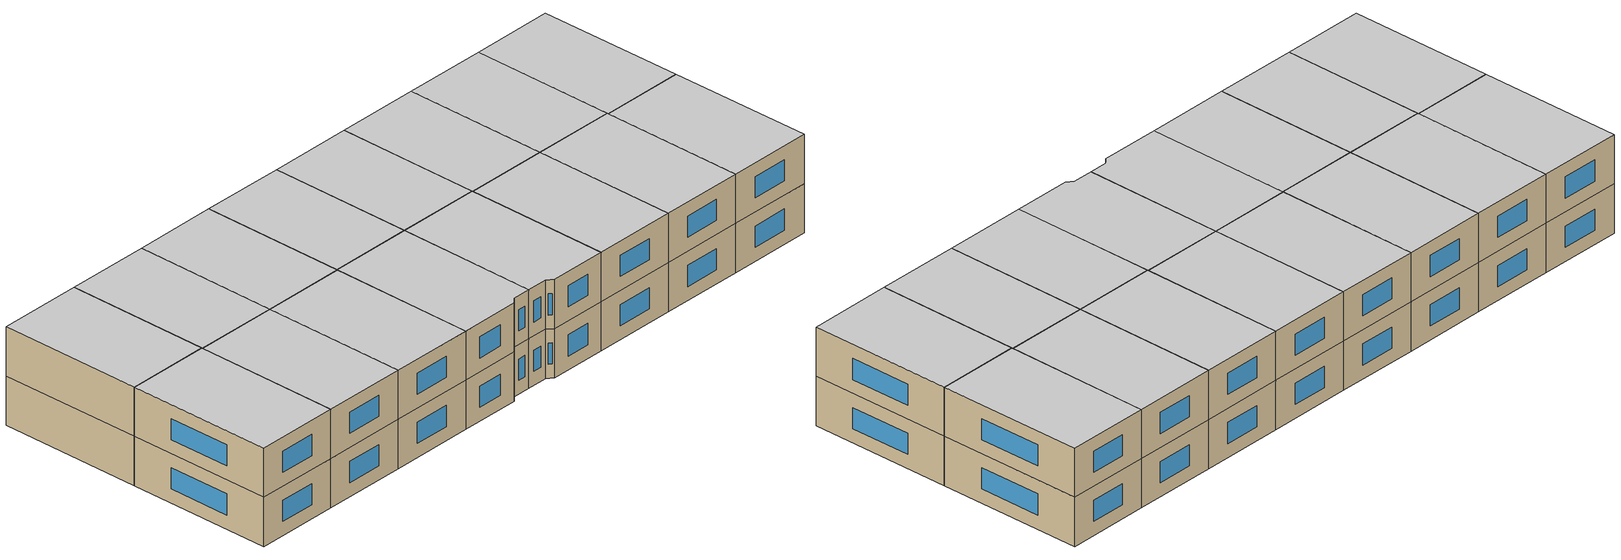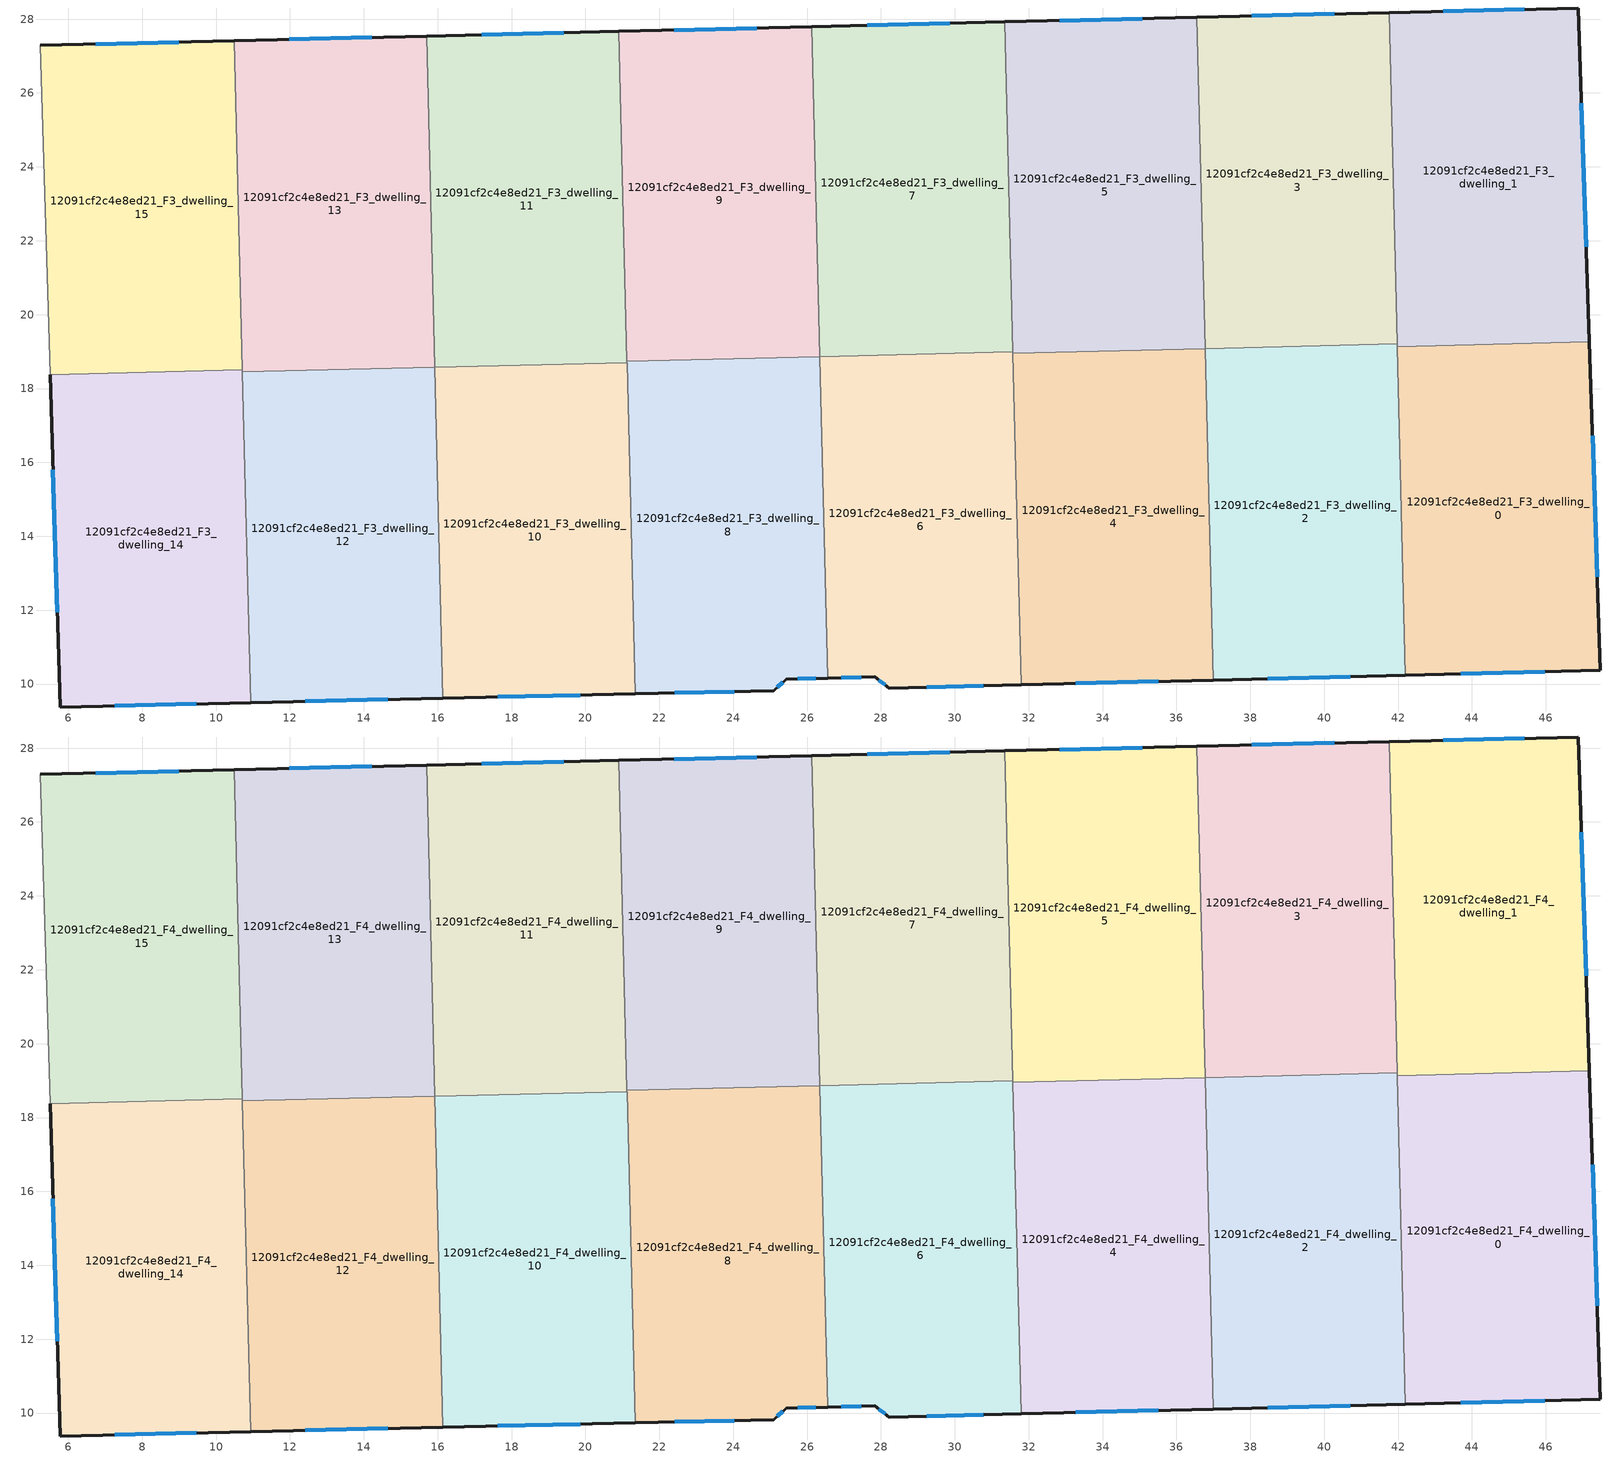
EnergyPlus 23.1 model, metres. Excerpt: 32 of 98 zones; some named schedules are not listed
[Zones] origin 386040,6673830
12091cf2c4e8ed21_F3_dwelling_0
 floor to 12091cf2c4e8ed21_F2_dwelling_0 (EU_floor_Construction): 47.18,19.26 47.48,10.37 42.19,10.24 41.97,19.13 z9
 wall outside (EU_wall_Construction): 42.19,10.24 47.48,10.37 47.18,19.26 z9:12
 wall to 12091cf2c4e8ed21_F3_dwelling_1 (EU_wall_Construction): 47.18,19.26 41.97,19.13 z9:12
 wall to 12091cf2c4e8ed21_F3_dwelling_2 (EU_wall_Construction): 41.97,19.13 42.19,10.24 z9:12
 window (EU_Window_Construction): 47.39,12.91 47.26,16.72 / 43.7,10.27 45.97,10.33 z9.86:11.14
12091cf2c4e8ed21_F3_dwelling_1
 floor to 12091cf2c4e8ed21_F2_dwelling_1 (EU_floor_Construction): 46.87,28.3 47.18,19.26 41.97,19.13 41.76,28.18 z9
 wall outside (EU_wall_Construction): 47.18,19.26 46.87,28.3 41.76,28.18 z9:12
 wall to 12091cf2c4e8ed21_F3_dwelling_3 (EU_wall_Construction): 41.76,28.18 41.97,19.21 z9:12
 wall to 12091cf2c4e8ed21_F3_dwelling_2 (EU_wall_Construction): 41.97,19.21 41.98,19.13 z9:12
 window (EU_Window_Construction): 47.09,21.84 46.96,25.72 / 45.41,28.27 43.22,28.21 z9.86:11.14
12091cf2c4e8ed21_F3_dwelling_10
 floor to 12091cf2c4e8ed21_F2_dwelling_10 (EU_floor_Construction): 21.12,18.7 21.34,9.74 16.14,9.62 15.92,18.58 z9
 wall outside (EU_wall_Construction): 16.14,9.62 21.34,9.74 z9:12
 wall to 12091cf2c4e8ed21_F3_dwelling_11 (EU_wall_Construction): 21.12,18.7 15.92,18.58 z9:12
 wall to 12091cf2c4e8ed21_F3_dwelling_12 (EU_wall_Construction): 15.92,18.58 16.14,9.62 z9:12
 wall to 12091cf2c4e8ed21_F3_dwelling_8 (EU_wall_Construction): 21.34,9.74 21.12,18.7 z9:12
 window (EU_Window_Construction): 17.63,9.65 19.86,9.7 z9.86:11.14
12091cf2c4e8ed21_F3_dwelling_11
 floor to 12091cf2c4e8ed21_F2_dwelling_11 (EU_floor_Construction): 20.91,27.67 21.12,18.7 15.92,18.58 15.7,27.54 z9
 wall outside (EU_wall_Construction): 20.91,27.67 15.7,27.54 z9:12
 wall to 12091cf2c4e8ed21_F3_dwelling_9 (EU_wall_Construction): 21.12,18.74 20.91,27.67 z9:12
 wall to 12091cf2c4e8ed21_F3_dwelling_13 (EU_wall_Construction): 15.7,27.54 15.92,18.58 z9:12
 wall to 12091cf2c4e8ed21_F3_dwelling_8 (EU_wall_Construction): 21.12,18.7 21.12,18.74 z9:12
 window (EU_Window_Construction): 19.42,27.63 17.19,27.58 z9.86:11.14
12091cf2c4e8ed21_F3_dwelling_12
 floor to 12091cf2c4e8ed21_F2_dwelling_12 (EU_floor_Construction): 15.92,18.58 16.14,9.62 10.93,9.5 10.71,18.45 z9
 wall outside (EU_wall_Construction): 10.93,9.5 16.14,9.62 z9:12
 wall to 12091cf2c4e8ed21_F3_dwelling_13 (EU_wall_Construction): 15.92,18.58 10.71,18.45 z9:12
 wall to 12091cf2c4e8ed21_F3_dwelling_14 (EU_wall_Construction): 10.71,18.45 10.93,9.5 z9:12
 window (EU_Window_Construction): 12.42,9.53 14.65,9.58 z9.86:11.14
12091cf2c4e8ed21_F3_dwelling_13
 floor to 12091cf2c4e8ed21_F2_dwelling_13 (EU_floor_Construction): 15.7,27.54 15.92,18.58 10.71,18.45 10.5,27.41 z9
 wall outside (EU_wall_Construction): 15.7,27.54 10.5,27.41 z9:12
 wall to 12091cf2c4e8ed21_F3_dwelling_15 (EU_wall_Construction): 10.5,27.41 10.71,18.5 z9:12
 wall to 12091cf2c4e8ed21_F3_dwelling_14 (EU_wall_Construction): 10.71,18.5 10.71,18.45 z9:12
 window (EU_Window_Construction): 14.21,27.5 11.98,27.45 z9.86:11.14
12091cf2c4e8ed21_F3_dwelling_14
 floor to 12091cf2c4e8ed21_F2_dwelling_14 (EU_floor_Construction): 10.71,18.5 10.93,9.5 5.78,9.38 5.51,18.38 z9
 wall outside (EU_wall_Construction): 5.51,18.38 5.78,9.38 10.93,9.5 z9:12
 wall to 12091cf2c4e8ed21_F3_dwelling_15 (EU_wall_Construction): 10.71,18.5 5.51,18.38 z9:12
 window (EU_Window_Construction): 5.58,15.81 5.7,11.95 / 7.25,9.41 9.46,9.46 z9.86:11.14
12091cf2c4e8ed21_F3_dwelling_15
 floor to 12091cf2c4e8ed21_F2_dwelling_15 (EU_floor_Construction): 10.5,27.41 10.71,18.5 5.51,18.38 5.23,27.29 z9
 wall outside (EU_wall_Construction): 10.5,27.41 5.23,27.29 z9:12
 wall adiabatic (EU_wall_Construction): 5.23,27.29 5.51,18.38 z9:12
 window (EU_Window_Construction): 8.99,27.38 6.74,27.32 z9.86:11.14
12091cf2c4e8ed21_F3_dwelling_2
 floor to 12091cf2c4e8ed21_F2_dwelling_2 (EU_floor_Construction): 41.97,19.21 42.19,10.24 36.99,10.11 36.77,19.08 z9
 wall outside (EU_wall_Construction): 36.99,10.11 42.19,10.24 z9:12
 wall to 12091cf2c4e8ed21_F3_dwelling_3 (EU_wall_Construction): 41.97,19.21 36.77,19.08 z9:12
 wall to 12091cf2c4e8ed21_F3_dwelling_4 (EU_wall_Construction): 36.77,19.08 36.99,10.11 z9:12
 window (EU_Window_Construction): 38.48,10.14 40.71,10.2 z9.86:11.14
12091cf2c4e8ed21_F3_dwelling_3
 floor to 12091cf2c4e8ed21_F2_dwelling_3 (EU_floor_Construction): 41.76,28.18 41.97,19.21 36.77,19.08 36.55,28.05 z9
 wall outside (EU_wall_Construction): 41.76,28.18 36.55,28.05 z9:12
 wall to 12091cf2c4e8ed21_F3_dwelling_5 (EU_wall_Construction): 36.55,28.05 36.77,19.08 z9:12
 window (EU_Window_Construction): 40.27,28.14 38.04,28.09 z9.86:11.14
12091cf2c4e8ed21_F3_dwelling_4
 floor to 12091cf2c4e8ed21_F2_dwelling_4 (EU_floor_Construction): 36.77,19.08 36.99,10.11 31.79,9.98 31.57,18.95 z9
 wall outside (EU_wall_Construction): 31.79,9.98 36.99,10.11 z9:12
 wall to 12091cf2c4e8ed21_F3_dwelling_5 (EU_wall_Construction): 36.77,19.08 31.57,18.95 z9:12
 wall to 12091cf2c4e8ed21_F3_dwelling_6 (EU_wall_Construction): 31.57,18.95 31.79,9.98 z9:12
 window (EU_Window_Construction): 33.28,10.02 35.51,10.07 z9.86:11.14
12091cf2c4e8ed21_F3_dwelling_5
 floor to 12091cf2c4e8ed21_F2_dwelling_5 (EU_floor_Construction): 36.55,28.05 36.77,19.08 31.57,18.95 31.35,27.92 z9
 wall outside (EU_wall_Construction): 36.55,28.05 31.35,27.92 z9:12
 wall to 12091cf2c4e8ed21_F3_dwelling_7 (EU_wall_Construction): 31.35,27.92 31.57,18.99 z9:12
 wall to 12091cf2c4e8ed21_F3_dwelling_6 (EU_wall_Construction): 31.57,18.99 31.57,18.95 z9:12
 window (EU_Window_Construction): 35.07,28.01 32.84,27.96 z9.86:11.14
12091cf2c4e8ed21_F3_dwelling_6
 floor to 12091cf2c4e8ed21_F2_dwelling_6 (EU_floor_Construction): 31.57,18.99 31.79,9.98 28.22,9.89 27.84,10.19 26.56,10.16 26.35,18.87 z9
 wall outside (EU_wall_Construction): 26.56,10.16 27.84,10.19 28.22,9.89 31.79,9.98 z9:12
 wall to 12091cf2c4e8ed21_F3_dwelling_7 (EU_wall_Construction): 31.57,18.99 26.35,18.87 z9:12
 wall to 12091cf2c4e8ed21_F3_dwelling_8 (EU_wall_Construction): 26.35,18.87 26.56,10.16 z9:12
 window (EU_Window_Construction): 27.95,10.11 28.11,9.98 / 26.92,10.17 27.47,10.18 / 29.24,9.91 30.77,9.95 z9.86:11.14
12091cf2c4e8ed21_F3_dwelling_7
 floor to 12091cf2c4e8ed21_F2_dwelling_7 (EU_floor_Construction): 31.35,27.92 31.57,18.99 26.35,18.87 26.13,27.79 z9
 wall outside (EU_wall_Construction): 31.35,27.92 26.13,27.79 z9:12
 wall to 12091cf2c4e8ed21_F3_dwelling_9 (EU_wall_Construction): 26.13,27.79 26.35,18.87 z9:12
 window (EU_Window_Construction): 29.86,27.89 27.62,27.83 z9.86:11.14
12091cf2c4e8ed21_F3_dwelling_8
 floor to 12091cf2c4e8ed21_F2_dwelling_8 (EU_floor_Construction): 26.35,18.87 26.56,10.16 25.43,10.13 25.1,9.82 21.34,9.74 21.12,18.74 z9
 wall outside (EU_wall_Construction): 21.34,9.74 25.1,9.82 25.43,10.13 26.56,10.16 z9:12
 wall to 12091cf2c4e8ed21_F3_dwelling_9 (EU_wall_Construction): 26.35,18.87 21.12,18.74 z9:12
 window (EU_Window_Construction): 25.2,9.91 25.34,10.04 / 22.42,9.76 24.03,9.8 / 25.75,10.14 26.24,10.15 z9.86:11.14
12091cf2c4e8ed21_F3_dwelling_9
 floor to 12091cf2c4e8ed21_F2_dwelling_9 (EU_floor_Construction): 26.13,27.79 26.35,18.87 21.12,18.74 20.91,27.67 z9
 wall outside (EU_wall_Construction): 26.13,27.79 20.91,27.67 z9:12
 window (EU_Window_Construction): 24.64,27.76 22.4,27.7 z9.86:11.14
12091cf2c4e8ed21_F4_dwelling_0
 floor to 12091cf2c4e8ed21_F3_dwelling_0 (EU_floor_Construction): 47.18,19.26 47.48,10.37 42.19,10.24 41.97,19.13 z12
 wall outside (EU_wall_Construction): 42.19,10.24 47.48,10.37 47.18,19.26 z12:15
 wall to 12091cf2c4e8ed21_F4_dwelling_1 (EU_wall_Construction): 47.18,19.26 41.97,19.13 z12:15
 wall to 12091cf2c4e8ed21_F4_dwelling_2 (EU_wall_Construction): 41.97,19.13 42.19,10.24 z12:15
 window (EU_Window_Construction): 47.39,12.91 47.26,16.72 / 43.7,10.27 45.97,10.33 z12.86:14.14
 ceiling to 12091cf2c4e8ed21_F5_dwelling_0 (EU_floor_Construction): 47.48,10.37 47.18,19.26 41.97,19.13 42.19,10.24 z15
12091cf2c4e8ed21_F4_dwelling_1
 floor to 12091cf2c4e8ed21_F3_dwelling_1 (EU_floor_Construction): 46.87,28.3 47.18,19.26 41.97,19.13 41.76,28.18 z12
 wall outside (EU_wall_Construction): 47.18,19.26 46.87,28.3 41.76,28.18 z12:15
 wall to 12091cf2c4e8ed21_F4_dwelling_3 (EU_wall_Construction): 41.76,28.18 41.97,19.21 z12:15
 wall to 12091cf2c4e8ed21_F4_dwelling_2 (EU_wall_Construction): 41.97,19.21 41.98,19.13 z12:15
 window (EU_Window_Construction): 47.09,21.84 46.96,25.72 / 45.41,28.27 43.22,28.21 z12.86:14.14
 ceiling to 12091cf2c4e8ed21_F5_dwelling_1 (EU_floor_Construction): 47.18,19.26 46.87,28.3 41.76,28.18 41.97,19.13 z15
12091cf2c4e8ed21_F4_dwelling_10
 floor to 12091cf2c4e8ed21_F3_dwelling_10 (EU_floor_Construction): 21.12,18.7 21.34,9.74 16.14,9.62 15.92,18.58 z12
 wall outside (EU_wall_Construction): 16.14,9.62 21.34,9.74 z12:15
 wall to 12091cf2c4e8ed21_F4_dwelling_11 (EU_wall_Construction): 21.12,18.7 15.92,18.58 z12:15
 wall to 12091cf2c4e8ed21_F4_dwelling_12 (EU_wall_Construction): 15.92,18.58 16.14,9.62 z12:15
 wall to 12091cf2c4e8ed21_F4_dwelling_8 (EU_wall_Construction): 21.34,9.74 21.12,18.7 z12:15
 window (EU_Window_Construction): 17.63,9.65 19.86,9.7 z12.86:14.14
 ceiling to 12091cf2c4e8ed21_F5_dwelling_10 (EU_floor_Construction): 21.34,9.74 21.12,18.7 15.92,18.58 16.14,9.62 z15
12091cf2c4e8ed21_F4_dwelling_11
 floor to 12091cf2c4e8ed21_F3_dwelling_11 (EU_floor_Construction): 20.91,27.67 21.12,18.7 15.92,18.58 15.7,27.54 z12
 wall outside (EU_wall_Construction): 20.91,27.67 15.7,27.54 z12:15
 wall to 12091cf2c4e8ed21_F4_dwelling_9 (EU_wall_Construction): 21.12,18.74 20.91,27.67 z12:15
 wall to 12091cf2c4e8ed21_F4_dwelling_13 (EU_wall_Construction): 15.7,27.54 15.92,18.58 z12:15
 wall to 12091cf2c4e8ed21_F4_dwelling_8 (EU_wall_Construction): 21.12,18.7 21.12,18.74 z12:15
 window (EU_Window_Construction): 19.42,27.63 17.19,27.58 z12.86:14.14
 ceiling to 12091cf2c4e8ed21_F5_dwelling_11 (EU_floor_Construction): 21.12,18.7 20.91,27.67 15.7,27.54 15.92,18.58 z15
12091cf2c4e8ed21_F4_dwelling_12
 floor to 12091cf2c4e8ed21_F3_dwelling_12 (EU_floor_Construction): 15.92,18.58 16.14,9.62 10.93,9.5 10.71,18.45 z12
 wall outside (EU_wall_Construction): 10.93,9.5 16.14,9.62 z12:15
 wall to 12091cf2c4e8ed21_F4_dwelling_13 (EU_wall_Construction): 15.92,18.58 10.71,18.45 z12:15
 wall to 12091cf2c4e8ed21_F4_dwelling_14 (EU_wall_Construction): 10.71,18.45 10.93,9.5 z12:15
 window (EU_Window_Construction): 12.42,9.53 14.65,9.58 z12.86:14.14
 ceiling to 12091cf2c4e8ed21_F5_dwelling_12 (EU_floor_Construction): 16.14,9.62 15.92,18.58 10.71,18.45 10.93,9.5 z15
12091cf2c4e8ed21_F4_dwelling_13
 floor to 12091cf2c4e8ed21_F3_dwelling_13 (EU_floor_Construction): 15.7,27.54 15.92,18.58 10.71,18.45 10.5,27.41 z12
 wall outside (EU_wall_Construction): 15.7,27.54 10.5,27.41 z12:15
 wall to 12091cf2c4e8ed21_F4_dwelling_15 (EU_wall_Construction): 10.5,27.41 10.71,18.5 z12:15
 wall to 12091cf2c4e8ed21_F4_dwelling_14 (EU_wall_Construction): 10.71,18.5 10.71,18.45 z12:15
 window (EU_Window_Construction): 14.21,27.5 11.98,27.45 z12.86:14.14
 ceiling to 12091cf2c4e8ed21_F5_dwelling_13 (EU_floor_Construction): 15.92,18.58 15.7,27.54 10.5,27.41 10.71,18.45 z15
12091cf2c4e8ed21_F4_dwelling_14
 floor to 12091cf2c4e8ed21_F3_dwelling_14 (EU_floor_Construction): 10.71,18.5 10.93,9.5 5.78,9.38 5.51,18.38 z12
 wall outside (EU_wall_Construction): 5.51,18.38 5.78,9.38 10.93,9.5 z12:15
 wall to 12091cf2c4e8ed21_F4_dwelling_15 (EU_wall_Construction): 10.71,18.5 5.51,18.38 z12:15
 window (EU_Window_Construction): 5.58,15.81 5.7,11.95 / 7.25,9.41 9.46,9.46 z12.86:14.14
 ceiling to 12091cf2c4e8ed21_F5_dwelling_14 (EU_floor_Construction): 10.93,9.5 10.71,18.5 5.51,18.38 5.78,9.38 z15
12091cf2c4e8ed21_F4_dwelling_15
 floor to 12091cf2c4e8ed21_F3_dwelling_15 (EU_floor_Construction): 10.5,27.41 10.71,18.5 5.51,18.38 5.23,27.29 z12
 wall outside (EU_wall_Construction): 10.5,27.41 5.23,27.29 z12:15
 wall adiabatic (EU_wall_Construction): 5.23,27.29 5.51,18.38 z12:15
 window (EU_Window_Construction): 8.99,27.38 6.74,27.32 z12.86:14.14
 ceiling to 12091cf2c4e8ed21_F5_dwelling_15 (EU_floor_Construction): 10.71,18.5 10.5,27.41 5.23,27.29 5.51,18.38 z15
12091cf2c4e8ed21_F4_dwelling_2
 floor to 12091cf2c4e8ed21_F3_dwelling_2 (EU_floor_Construction): 41.97,19.21 42.19,10.24 36.99,10.11 36.77,19.08 z12
 wall outside (EU_wall_Construction): 36.99,10.11 42.19,10.24 z12:15
 wall to 12091cf2c4e8ed21_F4_dwelling_3 (EU_wall_Construction): 41.97,19.21 36.77,19.08 z12:15
 wall to 12091cf2c4e8ed21_F4_dwelling_4 (EU_wall_Construction): 36.77,19.08 36.99,10.11 z12:15
 window (EU_Window_Construction): 38.48,10.14 40.71,10.2 z12.86:14.14
 ceiling to 12091cf2c4e8ed21_F5_dwelling_2 (EU_floor_Construction): 42.19,10.24 41.97,19.21 36.77,19.08 36.99,10.11 z15
12091cf2c4e8ed21_F4_dwelling_3
 floor to 12091cf2c4e8ed21_F3_dwelling_3 (EU_floor_Construction): 41.76,28.18 41.97,19.21 36.77,19.08 36.55,28.05 z12
 wall outside (EU_wall_Construction): 41.76,28.18 36.55,28.05 z12:15
 wall to 12091cf2c4e8ed21_F4_dwelling_5 (EU_wall_Construction): 36.55,28.05 36.77,19.08 z12:15
 window (EU_Window_Construction): 40.27,28.14 38.04,28.09 z12.86:14.14
 ceiling to 12091cf2c4e8ed21_F5_dwelling_3 (EU_floor_Construction): 41.97,19.21 41.76,28.18 36.55,28.05 36.77,19.08 z15
12091cf2c4e8ed21_F4_dwelling_4
 floor to 12091cf2c4e8ed21_F3_dwelling_4 (EU_floor_Construction): 36.77,19.08 36.99,10.11 31.79,9.98 31.57,18.95 z12
 wall outside (EU_wall_Construction): 31.79,9.98 36.99,10.11 z12:15
 wall to 12091cf2c4e8ed21_F4_dwelling_5 (EU_wall_Construction): 36.77,19.08 31.57,18.95 z12:15
 wall to 12091cf2c4e8ed21_F4_dwelling_6 (EU_wall_Construction): 31.57,18.95 31.79,9.98 z12:15
 window (EU_Window_Construction): 33.28,10.02 35.51,10.07 z12.86:14.14
 ceiling to 12091cf2c4e8ed21_F5_dwelling_4 (EU_floor_Construction): 36.99,10.11 36.77,19.08 31.57,18.95 31.79,9.98 z15
12091cf2c4e8ed21_F4_dwelling_5
 floor to 12091cf2c4e8ed21_F3_dwelling_5 (EU_floor_Construction): 36.55,28.05 36.77,19.08 31.57,18.95 31.35,27.92 z12
 wall outside (EU_wall_Construction): 36.55,28.05 31.35,27.92 z12:15
 wall to 12091cf2c4e8ed21_F4_dwelling_7 (EU_wall_Construction): 31.35,27.92 31.57,18.99 z12:15
 wall to 12091cf2c4e8ed21_F4_dwelling_6 (EU_wall_Construction): 31.57,18.99 31.57,18.95 z12:15
 window (EU_Window_Construction): 35.07,28.01 32.84,27.96 z12.86:14.14
 ceiling to 12091cf2c4e8ed21_F5_dwelling_5 (EU_floor_Construction): 36.77,19.08 36.55,28.05 31.35,27.92 31.57,18.95 z15
12091cf2c4e8ed21_F4_dwelling_6
 floor to 12091cf2c4e8ed21_F3_dwelling_6 (EU_floor_Construction): 31.57,18.99 31.79,9.98 28.22,9.89 27.84,10.19 26.56,10.16 26.35,18.87 z12
 wall outside (EU_wall_Construction): 26.56,10.16 27.84,10.19 28.22,9.89 31.79,9.98 z12:15
 wall to 12091cf2c4e8ed21_F4_dwelling_7 (EU_wall_Construction): 31.57,18.99 26.35,18.87 z12:15
 wall to 12091cf2c4e8ed21_F4_dwelling_8 (EU_wall_Construction): 26.35,18.87 26.56,10.16 z12:15
 window (EU_Window_Construction): 27.95,10.11 28.11,9.98 / 26.92,10.17 27.47,10.18 / 29.24,9.91 30.77,9.95 z12.86:14.14
 ceiling to 12091cf2c4e8ed21_F5_dwelling_6 (EU_floor_Construction): 31.79,9.98 31.57,18.99 26.35,18.87 26.56,10.16 27.84,10.19 28.22,9.89 z15
12091cf2c4e8ed21_F4_dwelling_7
 floor to 12091cf2c4e8ed21_F3_dwelling_7 (EU_floor_Construction): 31.35,27.92 31.57,18.99 26.35,18.87 26.13,27.79 z12
 wall outside (EU_wall_Construction): 31.35,27.92 26.13,27.79 z12:15
 wall to 12091cf2c4e8ed21_F4_dwelling_9 (EU_wall_Construction): 26.13,27.79 26.35,18.87 z12:15
 window (EU_Window_Construction): 29.86,27.89 27.62,27.83 z12.86:14.14
 ceiling to 12091cf2c4e8ed21_F5_dwelling_7 (EU_floor_Construction): 31.57,18.99 31.35,27.92 26.13,27.79 26.35,18.87 z15
12091cf2c4e8ed21_F4_dwelling_8
 floor to 12091cf2c4e8ed21_F3_dwelling_8 (EU_floor_Construction): 26.35,18.87 26.56,10.16 25.43,10.13 25.1,9.82 21.34,9.74 21.12,18.74 z12
 wall outside (EU_wall_Construction): 21.34,9.74 25.1,9.82 25.43,10.13 26.56,10.16 z12:15
 wall to 12091cf2c4e8ed21_F4_dwelling_9 (EU_wall_Construction): 26.35,18.87 21.12,18.74 z12:15
 window (EU_Window_Construction): 25.2,9.91 25.34,10.04 / 22.42,9.76 24.03,9.8 / 25.75,10.14 26.24,10.15 z12.86:14.14
 ceiling to 12091cf2c4e8ed21_F5_dwelling_8 (EU_floor_Construction): 26.56,10.16 26.35,18.87 21.12,18.74 21.34,9.74 25.1,9.82 25.43,10.13 z15
12091cf2c4e8ed21_F4_dwelling_9
 floor to 12091cf2c4e8ed21_F3_dwelling_9 (EU_floor_Construction): 26.13,27.79 26.35,18.87 21.12,18.74 20.91,27.67 z12
 wall outside (EU_wall_Construction): 26.13,27.79 20.91,27.67 z12:15
 window (EU_Window_Construction): 24.64,27.76 22.4,27.7 z12.86:14.14
 ceiling to 12091cf2c4e8ed21_F5_dwelling_9 (EU_floor_Construction): 26.35,18.87 26.13,27.79 20.91,27.67 21.12,18.74 z15
[Building]
EU S2 Campaign: North Axis=0; Terrain=City; Solar Distribution=FullExterior
[Site:Location]
Helsinki-Vantaa.AP: Latitude=60.317; Longitude=24.963; Time Zone=2; Elevation=54.6
[SizingPeriod:WeatherFileDays]
AnnualSizingPeriod: Begin Month=1; Begin Day of Month=1; End Month=12; End Day of Month=31; Day of Week for Start Day=Monday; Use Weather File Daylight Saving Period=No; Use Weather File Rain and Snow Indicators=No
[MATERIAL]
EU_InternalMass_Material: Roughness=MediumRough; Thickness=0.1; Conductivity=1; Density=1800; Specific Heat=900; Thermal Absorptance=0.9; Solar Absorptance=0.7; Visible Absorptance=0.7
[MATERIAL:NOMASS] Roughness=MediumRough; Thermal Absorptance=0.9; Solar Absorptance=0.7; Visible Absorptance=0.7
Name | Thermal Resistance
EU_wall_NoMass | 1.10183
EU_floor_NoMass | 1.70606
[WINDOWMATERIAL:SIMPLEGLAZINGSYSTEM]
EU_Window_SimpleGlazing: UFactor=3.11035; Solar Heat Gain Coefficient=0.8; Visible Transmittance=0.8
[CONSTRUCTION]
EU_wall_Construction: EU_wall_NoMass
EU_floor_Construction: EU_floor_NoMass
EU_Window_Construction: EU_Window_SimpleGlazing
EU_InternalMass_Construction: EU_InternalMass_Material
[ZONE] Type=1; Multiplier=1; Ceiling Height=autocalculate; Floor Area=autocalculate; Part of Total Floor Area=Yes
Name | Volume
12091cf2c4e8ed21_F3_dwelling_0; 12091cf2c4e8ed21_F4_dwelling_0 | 140.047
12091cf2c4e8ed21_F3_dwelling_1; 12091cf2c4e8ed21_F4_dwelling_1; 12091cf2c4e8ed21_F3_dwelling_10; 12091cf2c4e8ed21_F4_dwelling_10 | 140.049
12091cf2c4e8ed21_F3_dwelling_11; 12091cf2c4e8ed21_F4_dwelling_11 | 140.03
12091cf2c4e8ed21_F3_dwelling_12; 12091cf2c4e8ed21_F4_dwelling_12 | 140.055
12091cf2c4e8ed21_F3_dwelling_13; 12091cf2c4e8ed21_F4_dwelling_13 | 140.035
12091cf2c4e8ed21_F3_dwelling_14; 12091cf2c4e8ed21_F4_dwelling_14; 12091cf2c4e8ed21_F3_dwelling_2; 12091cf2c4e8ed21_F4_dwelling_2 | 140.029
12091cf2c4e8ed21_F3_dwelling_15; 12091cf2c4e8ed21_F4_dwelling_15; 12091cf2c4e8ed21_F3_dwelling_5; 12091cf2c4e8ed21_F4_dwelling_5; 12091cf2c4e8ed21_F3_dwelling_7; 12091cf2c4e8ed21_F4_dwelling_7; 12091cf2c4e8ed21_F3_dwelling_8; 12091cf2c4e8ed21_F4_dwelling_8 | 140.032
12091cf2c4e8ed21_F3_dwelling_3; 12091cf2c4e8ed21_F4_dwelling_3 | 140.05
12091cf2c4e8ed21_F3_dwelling_4; 12091cf2c4e8ed21_F4_dwelling_4 | 140.039
12091cf2c4e8ed21_F3_dwelling_6; 12091cf2c4e8ed21_F4_dwelling_6 | 140.034
12091cf2c4e8ed21_F3_dwelling_9; 12091cf2c4e8ed21_F4_dwelling_9 | 140.042
[INTERNALMASS] Construction=EU_InternalMass_Construction
Name | Zone or ZoneList | Surface Area
12091cf2c4e8ed21_F3_dwelling_0_EU_InternalMass | 12091cf2c4e8ed21_F3_dwelling_0 | 46.6823
12091cf2c4e8ed21_F3_dwelling_1_EU_InternalMass | 12091cf2c4e8ed21_F3_dwelling_1 | 46.6838
12091cf2c4e8ed21_F3_dwelling_2_EU_InternalMass | 12091cf2c4e8ed21_F3_dwelling_2 | 46.6778
12091cf2c4e8ed21_F3_dwelling_3_EU_InternalMass | 12091cf2c4e8ed21_F3_dwelling_3 | 46.6832
12091cf2c4e8ed21_F3_dwelling_4_EU_InternalMass | 12091cf2c4e8ed21_F3_dwelling_4 | 46.6799
12091cf2c4e8ed21_F3_dwelling_5_EU_InternalMass | 12091cf2c4e8ed21_F3_dwelling_5 | 46.6764
12091cf2c4e8ed21_F3_dwelling_6_EU_InternalMass | 12091cf2c4e8ed21_F3_dwelling_6 | 46.6782
12091cf2c4e8ed21_F3_dwelling_7_EU_InternalMass | 12091cf2c4e8ed21_F3_dwelling_7 | 46.6766
12091cf2c4e8ed21_F3_dwelling_8_EU_InternalMass | 12091cf2c4e8ed21_F3_dwelling_8 | 46.6783
12091cf2c4e8ed21_F3_dwelling_9_EU_InternalMass | 12091cf2c4e8ed21_F3_dwelling_9 | 46.6801
12091cf2c4e8ed21_F3_dwelling_10_EU_InternalMass | 12091cf2c4e8ed21_F3_dwelling_10 | 46.6827
12091cf2c4e8ed21_F3_dwelling_11_EU_InternalMass | 12091cf2c4e8ed21_F3_dwelling_11 | 46.6778
12091cf2c4e8ed21_F3_dwelling_12_EU_InternalMass | 12091cf2c4e8ed21_F3_dwelling_12 | 46.685
12091cf2c4e8ed21_F3_dwelling_13_EU_InternalMass | 12091cf2c4e8ed21_F3_dwelling_13 | 46.6793
12091cf2c4e8ed21_F3_dwelling_14_EU_InternalMass | 12091cf2c4e8ed21_F3_dwelling_14 | 46.6751
12091cf2c4e8ed21_F3_dwelling_15_EU_InternalMass | 12091cf2c4e8ed21_F3_dwelling_15 | 46.6785
12091cf2c4e8ed21_F4_dwelling_0_EU_InternalMass | 12091cf2c4e8ed21_F4_dwelling_0 | 46.6823
12091cf2c4e8ed21_F4_dwelling_1_EU_InternalMass | 12091cf2c4e8ed21_F4_dwelling_1 | 46.6838
12091cf2c4e8ed21_F4_dwelling_2_EU_InternalMass | 12091cf2c4e8ed21_F4_dwelling_2 | 46.6778
12091cf2c4e8ed21_F4_dwelling_3_EU_InternalMass | 12091cf2c4e8ed21_F4_dwelling_3 | 46.6832
12091cf2c4e8ed21_F4_dwelling_4_EU_InternalMass | 12091cf2c4e8ed21_F4_dwelling_4 | 46.6799
12091cf2c4e8ed21_F4_dwelling_5_EU_InternalMass | 12091cf2c4e8ed21_F4_dwelling_5 | 46.6764
12091cf2c4e8ed21_F4_dwelling_6_EU_InternalMass | 12091cf2c4e8ed21_F4_dwelling_6 | 46.6782
12091cf2c4e8ed21_F4_dwelling_7_EU_InternalMass | 12091cf2c4e8ed21_F4_dwelling_7 | 46.6766
12091cf2c4e8ed21_F4_dwelling_8_EU_InternalMass | 12091cf2c4e8ed21_F4_dwelling_8 | 46.6783
12091cf2c4e8ed21_F4_dwelling_9_EU_InternalMass | 12091cf2c4e8ed21_F4_dwelling_9 | 46.6801
12091cf2c4e8ed21_F4_dwelling_10_EU_InternalMass | 12091cf2c4e8ed21_F4_dwelling_10 | 46.6827
12091cf2c4e8ed21_F4_dwelling_11_EU_InternalMass | 12091cf2c4e8ed21_F4_dwelling_11 | 46.6778
12091cf2c4e8ed21_F4_dwelling_12_EU_InternalMass | 12091cf2c4e8ed21_F4_dwelling_12 | 46.685
12091cf2c4e8ed21_F4_dwelling_13_EU_InternalMass | 12091cf2c4e8ed21_F4_dwelling_13 | 46.6793
12091cf2c4e8ed21_F4_dwelling_14_EU_InternalMass | 12091cf2c4e8ed21_F4_dwelling_14 | 46.6751
12091cf2c4e8ed21_F4_dwelling_15_EU_InternalMass | 12091cf2c4e8ed21_F4_dwelling_15 | 46.6785
[OTHEREQUIPMENT] Fuel Type=Electricity; Design Level Calculation Method=Watts/Area; Power per Zone Floor Area=1; Fraction Latent=0; Fraction Radiant=0; Fraction Lost=0; Carbon Dioxide Generation Rate=0; EndUse Subcategory=EU_Step8_InternalGains
Name | Zone or ZoneList or Space or SpaceList | Schedule
EU_Step8_InternalGain_12091cf2c4e8ed21_F3_dwelling_0_f000 | 12091cf2c4e8ed21_F3_dwelling_0 | EU_Step8_GainSchedule_12091cf2c4e8ed21_F3_dwelling_0_f000
EU_Step8_InternalGain_12091cf2c4e8ed21_F3_dwelling_1_f000 | 12091cf2c4e8ed21_F3_dwelling_1 | EU_Step8_GainSchedule_12091cf2c4e8ed21_F3_dwelling_1_f000
EU_Step8_InternalGain_12091cf2c4e8ed21_F3_dwelling_2_f000 | 12091cf2c4e8ed21_F3_dwelling_2 | EU_Step8_GainSchedule_12091cf2c4e8ed21_F3_dwelling_2_f000
EU_Step8_InternalGain_12091cf2c4e8ed21_F3_dwelling_3_f000 | 12091cf2c4e8ed21_F3_dwelling_3 | EU_Step8_GainSchedule_12091cf2c4e8ed21_F3_dwelling_3_f000
EU_Step8_InternalGain_12091cf2c4e8ed21_F3_dwelling_4_f000 | 12091cf2c4e8ed21_F3_dwelling_4 | EU_Step8_GainSchedule_12091cf2c4e8ed21_F3_dwelling_4_f000
EU_Step8_InternalGain_12091cf2c4e8ed21_F3_dwelling_5_f000 | 12091cf2c4e8ed21_F3_dwelling_5 | EU_Step8_GainSchedule_12091cf2c4e8ed21_F3_dwelling_5_f000
EU_Step8_InternalGain_12091cf2c4e8ed21_F3_dwelling_6_f000 | 12091cf2c4e8ed21_F3_dwelling_6 | EU_Step8_GainSchedule_12091cf2c4e8ed21_F3_dwelling_6_f000
EU_Step8_InternalGain_12091cf2c4e8ed21_F3_dwelling_7_f000 | 12091cf2c4e8ed21_F3_dwelling_7 | EU_Step8_GainSchedule_12091cf2c4e8ed21_F3_dwelling_7_f000
EU_Step8_InternalGain_12091cf2c4e8ed21_F3_dwelling_8_f000 | 12091cf2c4e8ed21_F3_dwelling_8 | EU_Step8_GainSchedule_12091cf2c4e8ed21_F3_dwelling_8_f000
EU_Step8_InternalGain_12091cf2c4e8ed21_F3_dwelling_9_f000 | 12091cf2c4e8ed21_F3_dwelling_9 | EU_Step8_GainSchedule_12091cf2c4e8ed21_F3_dwelling_9_f000
EU_Step8_InternalGain_12091cf2c4e8ed21_F3_dwelling_10_f000 | 12091cf2c4e8ed21_F3_dwelling_10 | EU_Step8_GainSchedule_12091cf2c4e8ed21_F3_dwelling_10_f000
EU_Step8_InternalGain_12091cf2c4e8ed21_F3_dwelling_11_f000 | 12091cf2c4e8ed21_F3_dwelling_11 | EU_Step8_GainSchedule_12091cf2c4e8ed21_F3_dwelling_11_f000
EU_Step8_InternalGain_12091cf2c4e8ed21_F3_dwelling_12_f000 | 12091cf2c4e8ed21_F3_dwelling_12 | EU_Step8_GainSchedule_12091cf2c4e8ed21_F3_dwelling_12_f000
EU_Step8_InternalGain_12091cf2c4e8ed21_F3_dwelling_13_f000 | 12091cf2c4e8ed21_F3_dwelling_13 | EU_Step8_GainSchedule_12091cf2c4e8ed21_F3_dwelling_13_f000
EU_Step8_InternalGain_12091cf2c4e8ed21_F3_dwelling_14_f000 | 12091cf2c4e8ed21_F3_dwelling_14 | EU_Step8_GainSchedule_12091cf2c4e8ed21_F3_dwelling_14_f000
EU_Step8_InternalGain_12091cf2c4e8ed21_F3_dwelling_15_f000 | 12091cf2c4e8ed21_F3_dwelling_15 | EU_Step8_GainSchedule_12091cf2c4e8ed21_F3_dwelling_15_f000
EU_Step8_InternalGain_12091cf2c4e8ed21_F4_dwelling_0_f000 | 12091cf2c4e8ed21_F4_dwelling_0 | EU_Step8_GainSchedule_12091cf2c4e8ed21_F4_dwelling_0_f000
EU_Step8_InternalGain_12091cf2c4e8ed21_F4_dwelling_1_f000 | 12091cf2c4e8ed21_F4_dwelling_1 | EU_Step8_GainSchedule_12091cf2c4e8ed21_F4_dwelling_1_f000
EU_Step8_InternalGain_12091cf2c4e8ed21_F4_dwelling_2_f000 | 12091cf2c4e8ed21_F4_dwelling_2 | EU_Step8_GainSchedule_12091cf2c4e8ed21_F4_dwelling_2_f000
EU_Step8_InternalGain_12091cf2c4e8ed21_F4_dwelling_3_f000 | 12091cf2c4e8ed21_F4_dwelling_3 | EU_Step8_GainSchedule_12091cf2c4e8ed21_F4_dwelling_3_f000
EU_Step8_InternalGain_12091cf2c4e8ed21_F4_dwelling_4_f000 | 12091cf2c4e8ed21_F4_dwelling_4 | EU_Step8_GainSchedule_12091cf2c4e8ed21_F4_dwelling_4_f000
EU_Step8_InternalGain_12091cf2c4e8ed21_F4_dwelling_5_f000 | 12091cf2c4e8ed21_F4_dwelling_5 | EU_Step8_GainSchedule_12091cf2c4e8ed21_F4_dwelling_5_f000
EU_Step8_InternalGain_12091cf2c4e8ed21_F4_dwelling_6_f000 | 12091cf2c4e8ed21_F4_dwelling_6 | EU_Step8_GainSchedule_12091cf2c4e8ed21_F4_dwelling_6_f000
EU_Step8_InternalGain_12091cf2c4e8ed21_F4_dwelling_7_f000 | 12091cf2c4e8ed21_F4_dwelling_7 | EU_Step8_GainSchedule_12091cf2c4e8ed21_F4_dwelling_7_f000
EU_Step8_InternalGain_12091cf2c4e8ed21_F4_dwelling_8_f000 | 12091cf2c4e8ed21_F4_dwelling_8 | EU_Step8_GainSchedule_12091cf2c4e8ed21_F4_dwelling_8_f000
EU_Step8_InternalGain_12091cf2c4e8ed21_F4_dwelling_9_f000 | 12091cf2c4e8ed21_F4_dwelling_9 | EU_Step8_GainSchedule_12091cf2c4e8ed21_F4_dwelling_9_f000
EU_Step8_InternalGain_12091cf2c4e8ed21_F4_dwelling_10_f000 | 12091cf2c4e8ed21_F4_dwelling_10 | EU_Step8_GainSchedule_12091cf2c4e8ed21_F4_dwelling_10_f000
EU_Step8_InternalGain_12091cf2c4e8ed21_F4_dwelling_11_f000 | 12091cf2c4e8ed21_F4_dwelling_11 | EU_Step8_GainSchedule_12091cf2c4e8ed21_F4_dwelling_11_f000
EU_Step8_InternalGain_12091cf2c4e8ed21_F4_dwelling_12_f000 | 12091cf2c4e8ed21_F4_dwelling_12 | EU_Step8_GainSchedule_12091cf2c4e8ed21_F4_dwelling_12_f000
EU_Step8_InternalGain_12091cf2c4e8ed21_F4_dwelling_13_f000 | 12091cf2c4e8ed21_F4_dwelling_13 | EU_Step8_GainSchedule_12091cf2c4e8ed21_F4_dwelling_13_f000
EU_Step8_InternalGain_12091cf2c4e8ed21_F4_dwelling_14_f000 | 12091cf2c4e8ed21_F4_dwelling_14 | EU_Step8_GainSchedule_12091cf2c4e8ed21_F4_dwelling_14_f000
EU_Step8_InternalGain_12091cf2c4e8ed21_F4_dwelling_15_f000 | 12091cf2c4e8ed21_F4_dwelling_15 | EU_Step8_GainSchedule_12091cf2c4e8ed21_F4_dwelling_15_f000
[ZONEVENTILATION:DESIGNFLOWRATE] Schedule=EU_AlwaysOn; Design Flow Rate Calculation Method=AirChanges/Hour; Air Changes per Hour=0.756316; Ventilation Type=Natural; Fan Pressure Rise=0; Fan Total Efficiency=1; Constant Term Coefficient=1; Temperature Term Coefficient=0; Velocity Term Coefficient=0; Velocity Squared Term Coefficient=0; Minimum Indoor Temperature=-100; Maximum Indoor Temperature=100; Delta Temperature=-100; Minimum Outdoor Temperature=-100; Maximum Outdoor Temperature=100; Maximum Wind Speed=40
Name | Zone or ZoneList or Space or SpaceList
EU_ConstantAir_12091cf2c4e8ed21_F3_dwelling_0 | 12091cf2c4e8ed21_F3_dwelling_0
EU_ConstantAir_12091cf2c4e8ed21_F3_dwelling_1 | 12091cf2c4e8ed21_F3_dwelling_1
EU_ConstantAir_12091cf2c4e8ed21_F3_dwelling_2 | 12091cf2c4e8ed21_F3_dwelling_2
EU_ConstantAir_12091cf2c4e8ed21_F3_dwelling_3 | 12091cf2c4e8ed21_F3_dwelling_3
EU_ConstantAir_12091cf2c4e8ed21_F3_dwelling_4 | 12091cf2c4e8ed21_F3_dwelling_4
EU_ConstantAir_12091cf2c4e8ed21_F3_dwelling_5 | 12091cf2c4e8ed21_F3_dwelling_5
EU_ConstantAir_12091cf2c4e8ed21_F3_dwelling_6 | 12091cf2c4e8ed21_F3_dwelling_6
EU_ConstantAir_12091cf2c4e8ed21_F3_dwelling_7 | 12091cf2c4e8ed21_F3_dwelling_7
EU_ConstantAir_12091cf2c4e8ed21_F3_dwelling_8 | 12091cf2c4e8ed21_F3_dwelling_8
EU_ConstantAir_12091cf2c4e8ed21_F3_dwelling_9 | 12091cf2c4e8ed21_F3_dwelling_9
EU_ConstantAir_12091cf2c4e8ed21_F3_dwelling_10 | 12091cf2c4e8ed21_F3_dwelling_10
EU_ConstantAir_12091cf2c4e8ed21_F3_dwelling_11 | 12091cf2c4e8ed21_F3_dwelling_11
EU_ConstantAir_12091cf2c4e8ed21_F3_dwelling_12 | 12091cf2c4e8ed21_F3_dwelling_12
EU_ConstantAir_12091cf2c4e8ed21_F3_dwelling_13 | 12091cf2c4e8ed21_F3_dwelling_13
EU_ConstantAir_12091cf2c4e8ed21_F3_dwelling_14 | 12091cf2c4e8ed21_F3_dwelling_14
EU_ConstantAir_12091cf2c4e8ed21_F3_dwelling_15 | 12091cf2c4e8ed21_F3_dwelling_15
EU_ConstantAir_12091cf2c4e8ed21_F4_dwelling_0 | 12091cf2c4e8ed21_F4_dwelling_0
EU_ConstantAir_12091cf2c4e8ed21_F4_dwelling_1 | 12091cf2c4e8ed21_F4_dwelling_1
EU_ConstantAir_12091cf2c4e8ed21_F4_dwelling_2 | 12091cf2c4e8ed21_F4_dwelling_2
EU_ConstantAir_12091cf2c4e8ed21_F4_dwelling_3 | 12091cf2c4e8ed21_F4_dwelling_3
EU_ConstantAir_12091cf2c4e8ed21_F4_dwelling_4 | 12091cf2c4e8ed21_F4_dwelling_4
EU_ConstantAir_12091cf2c4e8ed21_F4_dwelling_5 | 12091cf2c4e8ed21_F4_dwelling_5
EU_ConstantAir_12091cf2c4e8ed21_F4_dwelling_6 | 12091cf2c4e8ed21_F4_dwelling_6
EU_ConstantAir_12091cf2c4e8ed21_F4_dwelling_7 | 12091cf2c4e8ed21_F4_dwelling_7
EU_ConstantAir_12091cf2c4e8ed21_F4_dwelling_8 | 12091cf2c4e8ed21_F4_dwelling_8
EU_ConstantAir_12091cf2c4e8ed21_F4_dwelling_9 | 12091cf2c4e8ed21_F4_dwelling_9
EU_ConstantAir_12091cf2c4e8ed21_F4_dwelling_10 | 12091cf2c4e8ed21_F4_dwelling_10
EU_ConstantAir_12091cf2c4e8ed21_F4_dwelling_11 | 12091cf2c4e8ed21_F4_dwelling_11
EU_ConstantAir_12091cf2c4e8ed21_F4_dwelling_12 | 12091cf2c4e8ed21_F4_dwelling_12
EU_ConstantAir_12091cf2c4e8ed21_F4_dwelling_13 | 12091cf2c4e8ed21_F4_dwelling_13
EU_ConstantAir_12091cf2c4e8ed21_F4_dwelling_14 | 12091cf2c4e8ed21_F4_dwelling_14
EU_ConstantAir_12091cf2c4e8ed21_F4_dwelling_15 | 12091cf2c4e8ed21_F4_dwelling_15
[HVACTEMPLATE:ZONE:IDEALLOADSAIRSYSTEM] System Availability Schedule=EU_AlwaysOn; Maximum Heating Supply Air Temperature=50; Minimum Cooling Supply Air Temperature=13; Maximum Heating Supply Air Humidity Ratio=0.0156; Minimum Cooling Supply Air Humidity Ratio=0.0077; Heating Limit=NoLimit; Cooling Limit=NoLimit; Heating Availability Schedule=EU_AlwaysOn; Cooling Availability Schedule=EU_CoolingOff; Dehumidification Control Type=ConstantSensibleHeatRatio; Cooling Sensible Heat Ratio=0.7; Dehumidification Setpoint=60; Humidification Control Type=None; Humidification Setpoint=30; Outdoor Air Method=None; Outdoor Air Flow Rate per Person=0.00944; Outdoor Air Flow Rate per Zone Floor Area=0; Outdoor Air Flow Rate per Zone=0; Demand Controlled Ventilation Type=None; Outdoor Air Economizer Type=NoEconomizer; Heat Recovery Type=None; Sensible Heat Recovery Effectiveness=0.7; Latent Heat Recovery Effectiveness=0.65
Name | Template Thermostat
12091cf2c4e8ed21_F3_dwelling_0 | EU_HeatOnly_12091cf2c4e8ed21_F3_dwelling_0
12091cf2c4e8ed21_F3_dwelling_1 | EU_HeatOnly_12091cf2c4e8ed21_F3_dwelling_1
12091cf2c4e8ed21_F3_dwelling_2 | EU_HeatOnly_12091cf2c4e8ed21_F3_dwelling_2
12091cf2c4e8ed21_F3_dwelling_3 | EU_HeatOnly_12091cf2c4e8ed21_F3_dwelling_3
12091cf2c4e8ed21_F3_dwelling_4 | EU_HeatOnly_12091cf2c4e8ed21_F3_dwelling_4
12091cf2c4e8ed21_F3_dwelling_5 | EU_HeatOnly_12091cf2c4e8ed21_F3_dwelling_5
12091cf2c4e8ed21_F3_dwelling_6 | EU_HeatOnly_12091cf2c4e8ed21_F3_dwelling_6
12091cf2c4e8ed21_F3_dwelling_7 | EU_HeatOnly_12091cf2c4e8ed21_F3_dwelling_7
12091cf2c4e8ed21_F3_dwelling_8 | EU_HeatOnly_12091cf2c4e8ed21_F3_dwelling_8
12091cf2c4e8ed21_F3_dwelling_9 | EU_HeatOnly_12091cf2c4e8ed21_F3_dwelling_9
12091cf2c4e8ed21_F3_dwelling_10 | EU_HeatOnly_12091cf2c4e8ed21_F3_dwelling_10
12091cf2c4e8ed21_F3_dwelling_11 | EU_HeatOnly_12091cf2c4e8ed21_F3_dwelling_11
12091cf2c4e8ed21_F3_dwelling_12 | EU_HeatOnly_12091cf2c4e8ed21_F3_dwelling_12
12091cf2c4e8ed21_F3_dwelling_13 | EU_HeatOnly_12091cf2c4e8ed21_F3_dwelling_13
12091cf2c4e8ed21_F3_dwelling_14 | EU_HeatOnly_12091cf2c4e8ed21_F3_dwelling_14
12091cf2c4e8ed21_F3_dwelling_15 | EU_HeatOnly_12091cf2c4e8ed21_F3_dwelling_15
12091cf2c4e8ed21_F4_dwelling_0 | EU_HeatOnly_12091cf2c4e8ed21_F4_dwelling_0
12091cf2c4e8ed21_F4_dwelling_1 | EU_HeatOnly_12091cf2c4e8ed21_F4_dwelling_1
12091cf2c4e8ed21_F4_dwelling_2 | EU_HeatOnly_12091cf2c4e8ed21_F4_dwelling_2
12091cf2c4e8ed21_F4_dwelling_3 | EU_HeatOnly_12091cf2c4e8ed21_F4_dwelling_3
12091cf2c4e8ed21_F4_dwelling_4 | EU_HeatOnly_12091cf2c4e8ed21_F4_dwelling_4
12091cf2c4e8ed21_F4_dwelling_5 | EU_HeatOnly_12091cf2c4e8ed21_F4_dwelling_5
12091cf2c4e8ed21_F4_dwelling_6 | EU_HeatOnly_12091cf2c4e8ed21_F4_dwelling_6
12091cf2c4e8ed21_F4_dwelling_7 | EU_HeatOnly_12091cf2c4e8ed21_F4_dwelling_7
12091cf2c4e8ed21_F4_dwelling_8 | EU_HeatOnly_12091cf2c4e8ed21_F4_dwelling_8
12091cf2c4e8ed21_F4_dwelling_9 | EU_HeatOnly_12091cf2c4e8ed21_F4_dwelling_9
12091cf2c4e8ed21_F4_dwelling_10 | EU_HeatOnly_12091cf2c4e8ed21_F4_dwelling_10
12091cf2c4e8ed21_F4_dwelling_11 | EU_HeatOnly_12091cf2c4e8ed21_F4_dwelling_11
12091cf2c4e8ed21_F4_dwelling_12 | EU_HeatOnly_12091cf2c4e8ed21_F4_dwelling_12
12091cf2c4e8ed21_F4_dwelling_13 | EU_HeatOnly_12091cf2c4e8ed21_F4_dwelling_13
12091cf2c4e8ed21_F4_dwelling_14 | EU_HeatOnly_12091cf2c4e8ed21_F4_dwelling_14
12091cf2c4e8ed21_F4_dwelling_15 | EU_HeatOnly_12091cf2c4e8ed21_F4_dwelling_15
[SIZING:ZONE] Zone Cooling Design Supply Air Temperature Input Method=SupplyAirTemperature; Zone Cooling Design Supply Air Temperature=13; Zone Heating Design Supply Air Temperature Input Method=SupplyAirTemperature; Zone Heating Design Supply Air Temperature=50; Zone Cooling Design Supply Air Humidity Ratio=0.008; Zone Heating Design Supply Air Humidity Ratio=0.008; Cooling Design Air Flow Method=DesignDay; Cooling Design Air Flow Rate=0; Cooling Minimum Air Flow per Zone Floor Area=0.000762; Cooling Minimum Air Flow=0; Cooling Minimum Air Flow Fraction=0.2; Heating Design Air Flow Method=DesignDay; Heating Design Air Flow Rate=0; Heating Maximum Air Flow per Zone Floor Area=0.002032; Heating Maximum Air Flow=0.141576; Heating Maximum Air Flow Fraction=0.3; Account for Dedicated Outdoor Air System=No; Dedicated Outdoor Air System Control Strategy=NeutralSupplyAir; Dedicated Outdoor Air Low Setpoint Temperature for Design=autosize; Dedicated Outdoor Air High Setpoint Temperature for Design=autosize; Zone Load Sizing Method=Sensible Load Only No Latent Load; Zone Latent Cooling Design Supply Air Humidity Ratio Input Method=HumidityRatioDifference; Zone Cooling Design Supply Air Humidity Ratio Difference=0.005; Zone Latent Heating Design Supply Air Humidity Ratio Input Method=HumidityRatioDifference; Zone Humidification Design Supply Air Humidity Ratio Difference=0.005
12091cf2c4e8ed21_F3_dwelling_0; 12091cf2c4e8ed21_F3_dwelling_1; 12091cf2c4e8ed21_F3_dwelling_2; 12091cf2c4e8ed21_F3_dwelling_3; 12091cf2c4e8ed21_F3_dwelling_4; 12091cf2c4e8ed21_F3_dwelling_5; 12091cf2c4e8ed21_F3_dwelling_6; 12091cf2c4e8ed21_F3_dwelling_7; 12091cf2c4e8ed21_F3_dwelling_8; 12091cf2c4e8ed21_F3_dwelling_9; 12091cf2c4e8ed21_F3_dwelling_10; 12091cf2c4e8ed21_F3_dwelling_11; 12091cf2c4e8ed21_F3_dwelling_12; 12091cf2c4e8ed21_F3_dwelling_13; 12091cf2c4e8ed21_F3_dwelling_14; 12091cf2c4e8ed21_F3_dwelling_15; 12091cf2c4e8ed21_F4_dwelling_0; 12091cf2c4e8ed21_F4_dwelling_1; 12091cf2c4e8ed21_F4_dwelling_2; 12091cf2c4e8ed21_F4_dwelling_3; 12091cf2c4e8ed21_F4_dwelling_4; 12091cf2c4e8ed21_F4_dwelling_5; 12091cf2c4e8ed21_F4_dwelling_6; 12091cf2c4e8ed21_F4_dwelling_7; 12091cf2c4e8ed21_F4_dwelling_8; 12091cf2c4e8ed21_F4_dwelling_9; 12091cf2c4e8ed21_F4_dwelling_10; 12091cf2c4e8ed21_F4_dwelling_11; 12091cf2c4e8ed21_F4_dwelling_12; 12091cf2c4e8ed21_F4_dwelling_13; 12091cf2c4e8ed21_F4_dwelling_14; 12091cf2c4e8ed21_F4_dwelling_15
[SCHEDULE:FILE] Column Number=1; Rows to Skip at Top=0; Number of Hours of Data=8760; Column Separator=Comma; Interpolate to Timestep=No; Minutes per Item=60; Adjust Schedule for Daylight Savings=Yes
Name | File
EU_Step8_GainSchedule_12091cf2c4e8ed21_F3_dwelling_0_f000 | ../../schedules/12091cf2c4e8ed21/12091cf2c4e8ed21_F3_dwelling_0_f000_gain.csv
EU_Step8_GainSchedule_12091cf2c4e8ed21_F3_dwelling_1_f000 | ../../schedules/12091cf2c4e8ed21/12091cf2c4e8ed21_F3_dwelling_1_f000_gain.csv
EU_Step8_GainSchedule_12091cf2c4e8ed21_F3_dwelling_2_f000 | ../../schedules/12091cf2c4e8ed21/12091cf2c4e8ed21_F3_dwelling_2_f000_gain.csv
EU_Step8_GainSchedule_12091cf2c4e8ed21_F3_dwelling_3_f000 | ../../schedules/12091cf2c4e8ed21/12091cf2c4e8ed21_F3_dwelling_3_f000_gain.csv
EU_Step8_GainSchedule_12091cf2c4e8ed21_F3_dwelling_4_f000 | ../../schedules/12091cf2c4e8ed21/12091cf2c4e8ed21_F3_dwelling_4_f000_gain.csv
EU_Step8_GainSchedule_12091cf2c4e8ed21_F3_dwelling_5_f000 | ../../schedules/12091cf2c4e8ed21/12091cf2c4e8ed21_F3_dwelling_5_f000_gain.csv
EU_Step8_GainSchedule_12091cf2c4e8ed21_F3_dwelling_6_f000 | ../../schedules/12091cf2c4e8ed21/12091cf2c4e8ed21_F3_dwelling_6_f000_gain.csv
EU_Step8_GainSchedule_12091cf2c4e8ed21_F3_dwelling_7_f000 | ../../schedules/12091cf2c4e8ed21/12091cf2c4e8ed21_F3_dwelling_7_f000_gain.csv
EU_Step8_GainSchedule_12091cf2c4e8ed21_F3_dwelling_8_f000 | ../../schedules/12091cf2c4e8ed21/12091cf2c4e8ed21_F3_dwelling_8_f000_gain.csv
EU_Step8_GainSchedule_12091cf2c4e8ed21_F3_dwelling_9_f000 | ../../schedules/12091cf2c4e8ed21/12091cf2c4e8ed21_F3_dwelling_9_f000_gain.csv
EU_Step8_GainSchedule_12091cf2c4e8ed21_F3_dwelling_10_f000 | ../../schedules/12091cf2c4e8ed21/12091cf2c4e8ed21_F3_dwelling_10_f000_gain.csv
EU_Step8_GainSchedule_12091cf2c4e8ed21_F3_dwelling_11_f000 | ../../schedules/12091cf2c4e8ed21/12091cf2c4e8ed21_F3_dwelling_11_f000_gain.csv
EU_Step8_GainSchedule_12091cf2c4e8ed21_F3_dwelling_12_f000 | ../../schedules/12091cf2c4e8ed21/12091cf2c4e8ed21_F3_dwelling_12_f000_gain.csv
EU_Step8_GainSchedule_12091cf2c4e8ed21_F3_dwelling_13_f000 | ../../schedules/12091cf2c4e8ed21/12091cf2c4e8ed21_F3_dwelling_13_f000_gain.csv
EU_Step8_GainSchedule_12091cf2c4e8ed21_F3_dwelling_14_f000 | ../../schedules/12091cf2c4e8ed21/12091cf2c4e8ed21_F3_dwelling_14_f000_gain.csv
EU_Step8_GainSchedule_12091cf2c4e8ed21_F3_dwelling_15_f000 | ../../schedules/12091cf2c4e8ed21/12091cf2c4e8ed21_F3_dwelling_15_f000_gain.csv
EU_Step8_GainSchedule_12091cf2c4e8ed21_F4_dwelling_0_f000 | ../../schedules/12091cf2c4e8ed21/12091cf2c4e8ed21_F4_dwelling_0_f000_gain.csv
EU_Step8_GainSchedule_12091cf2c4e8ed21_F4_dwelling_1_f000 | ../../schedules/12091cf2c4e8ed21/12091cf2c4e8ed21_F4_dwelling_1_f000_gain.csv
EU_Step8_GainSchedule_12091cf2c4e8ed21_F4_dwelling_2_f000 | ../../schedules/12091cf2c4e8ed21/12091cf2c4e8ed21_F4_dwelling_2_f000_gain.csv
EU_Step8_GainSchedule_12091cf2c4e8ed21_F4_dwelling_3_f000 | ../../schedules/12091cf2c4e8ed21/12091cf2c4e8ed21_F4_dwelling_3_f000_gain.csv
EU_Step8_GainSchedule_12091cf2c4e8ed21_F4_dwelling_4_f000 | ../../schedules/12091cf2c4e8ed21/12091cf2c4e8ed21_F4_dwelling_4_f000_gain.csv
EU_Step8_GainSchedule_12091cf2c4e8ed21_F4_dwelling_5_f000 | ../../schedules/12091cf2c4e8ed21/12091cf2c4e8ed21_F4_dwelling_5_f000_gain.csv
EU_Step8_GainSchedule_12091cf2c4e8ed21_F4_dwelling_6_f000 | ../../schedules/12091cf2c4e8ed21/12091cf2c4e8ed21_F4_dwelling_6_f000_gain.csv
EU_Step8_GainSchedule_12091cf2c4e8ed21_F4_dwelling_7_f000 | ../../schedules/12091cf2c4e8ed21/12091cf2c4e8ed21_F4_dwelling_7_f000_gain.csv
EU_Step8_GainSchedule_12091cf2c4e8ed21_F4_dwelling_8_f000 | ../../schedules/12091cf2c4e8ed21/12091cf2c4e8ed21_F4_dwelling_8_f000_gain.csv
EU_Step8_GainSchedule_12091cf2c4e8ed21_F4_dwelling_9_f000 | ../../schedules/12091cf2c4e8ed21/12091cf2c4e8ed21_F4_dwelling_9_f000_gain.csv
EU_Step8_GainSchedule_12091cf2c4e8ed21_F4_dwelling_10_f000 | ../../schedules/12091cf2c4e8ed21/12091cf2c4e8ed21_F4_dwelling_10_f000_gain.csv
